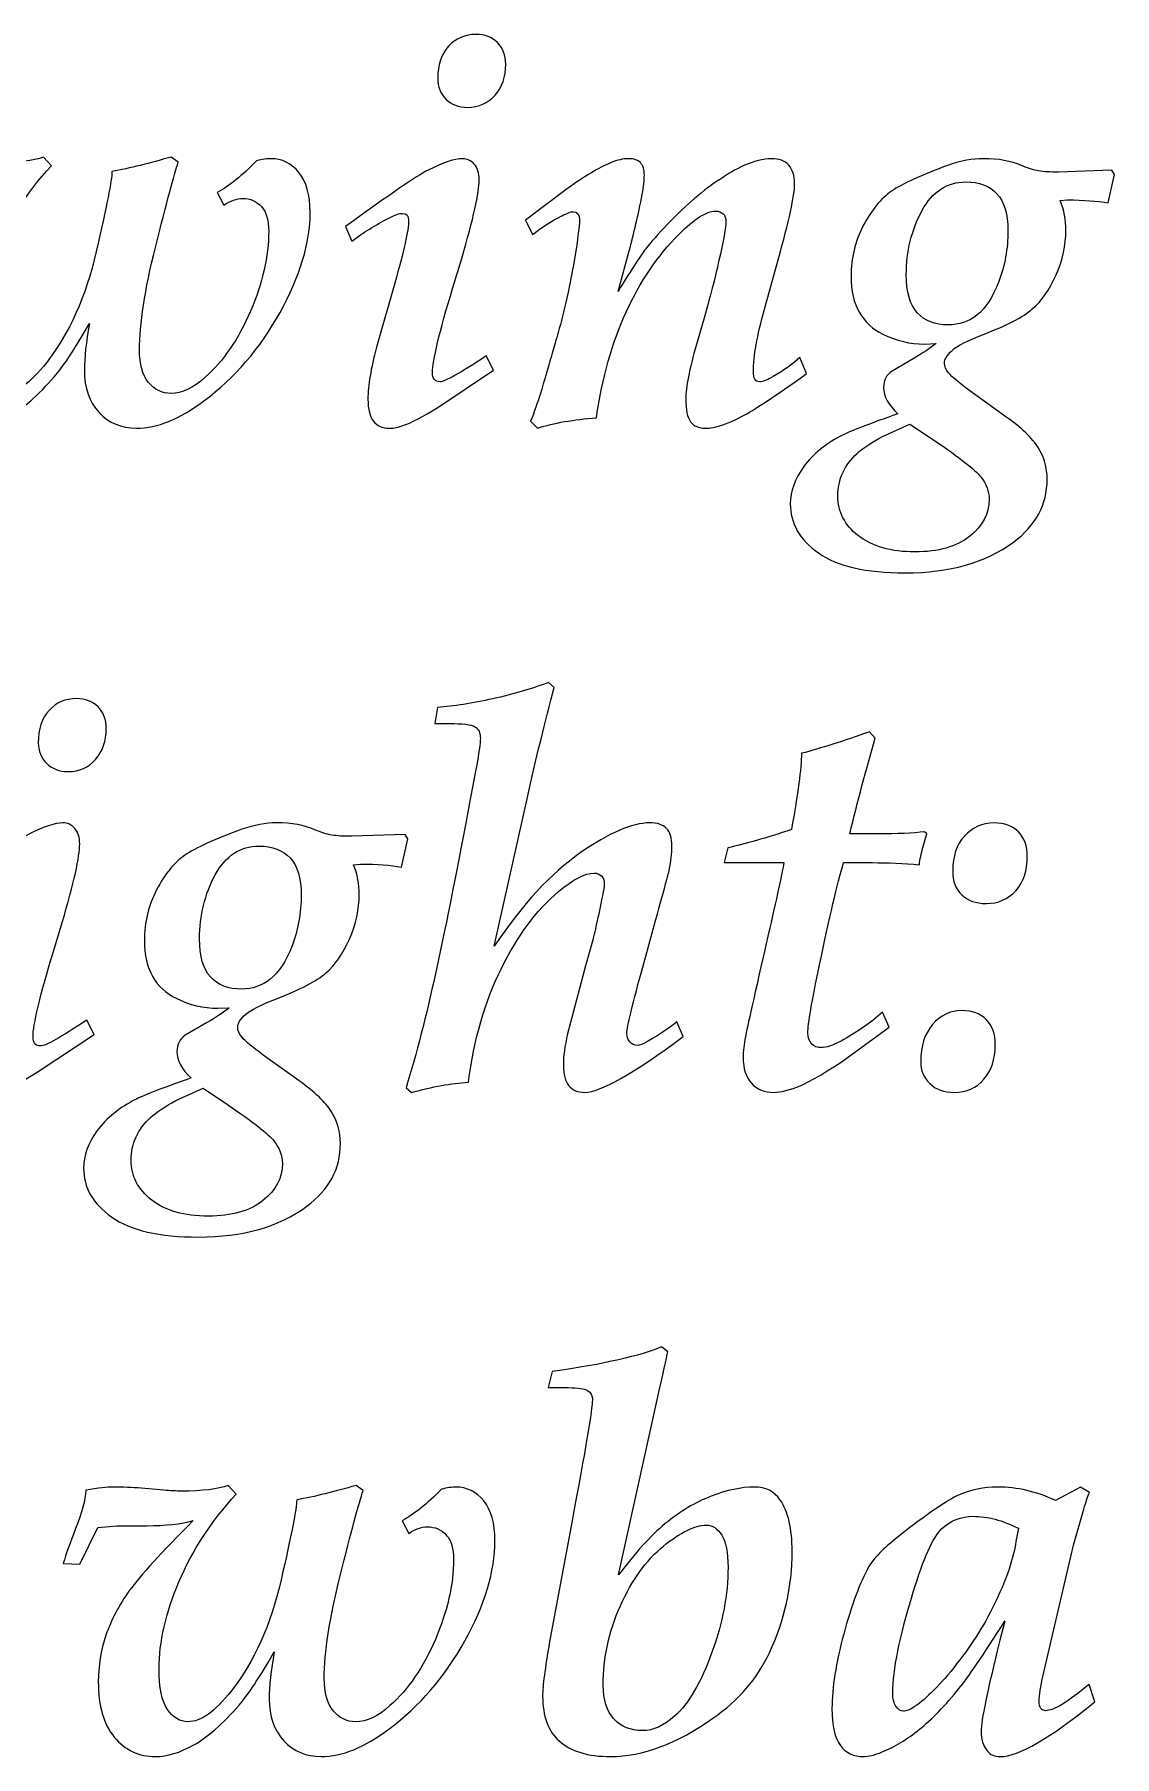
# Model space of a CAD drawing. Header units: millimetres. Extents: x 0 to 148, y -148 to 0.
# Drawn here: x 83.24 to 88.21, y -30.15 to -22.23 of the extents above; entities that cross this region are included whole.
import ezdxf

# ---------------------------------------------------------------- set-up
doc = ezdxf.new("R2010")
doc.units = ezdxf.units.MM
doc.linetypes.add('K5LT32768', pattern=[0])

msp = doc.modelspace()

# ---------------------------------------------------------------- linework, layer by layer
at = {"color": 250, "linetype": 'K5LT32768', "true_color": 0x333333}
for points, knots in [([(85.0944, -22.4314), (85.0944, -22.3687), (85.1109, -22.3192), (85.1439, -22.2832), (85.1769, -22.2468), (85.2193, -22.2286), (85.2705, -22.2286), (85.3111, -22.2286), (85.3437, -22.2413), (85.3691, -22.2663), (85.3941, -22.2917), (85.4068, -22.3247), (85.4068, -22.3658), (85.4068, -22.4237), (85.3903, -22.4712), (85.3577, -22.508), (85.3251, -22.5452), (85.2832, -22.5639), (85.232, -22.5639), (85.1905, -22.5639), (85.1575, -22.5512), (85.1321, -22.5262), (85.1071, -22.5008), (85.0944, -22.4695), (85.0944, -22.4314)], [0, 0, 0, 0, 0.111111, 0.111111, 0.111111, 0.222222, 0.222222, 0.222222, 0.333333, 0.333333, 0.333333, 0.444444, 0.444444, 0.444444, 0.555556, 0.555556, 0.555556, 0.666667, 0.666667, 0.666667, 0.777778, 0.777778, 0.777778, 1, 1, 1, 1]), ([(82.5227, -23.1515), (82.5358, -23.107), (82.5548, -23.0537), (82.5798, -22.9915), (82.609, -22.9178), (82.6243, -22.859), (82.6259, -22.8149), (82.6848, -22.8052), (82.7258, -22.8001), (82.75, -22.8001), (82.7974, -22.8001), (82.8406, -22.8018), (82.8804, -22.8052), (82.8804, -22.8052), (82.9849, -22.8149), (82.9849, -22.8149), (83.0154, -22.8175), (83.0429, -22.8187), (83.0666, -22.8187), (83.1628, -22.8187), (83.2347, -22.8098), (83.2817, -22.7925), (83.2817, -22.7925), (83.3177, -22.8323), (83.3177, -22.8323), (83.203, -22.9585), (83.1154, -23.093), (83.0544, -23.2366), (82.9939, -23.3797), (82.9634, -23.5126), (82.9634, -23.6357), (82.9634, -23.7226), (82.976, -23.7848), (83.0019, -23.8225), (83.0273, -23.8606), (83.059, -23.8796), (83.0963, -23.8796), (83.1551, -23.8796), (83.2211, -23.8326), (83.2948, -23.7386), (83.3998, -23.6057), (83.4764, -23.4351), (83.5243, -23.2273), (83.5721, -23.019), (83.5963, -22.8966), (83.5963, -22.8594), (83.6788, -22.8437), (83.7698, -22.8213), (83.8688, -22.7925), (83.8688, -22.7925), (83.9015, -22.8162), (83.9015, -22.8162), (83.8824, -22.8737), (83.8472, -23.0046), (83.7961, -23.2086), (83.7473, -23.4042), (83.7228, -23.5613), (83.7228, -23.6802), (83.7228, -23.7454), (83.7364, -23.7949), (83.7639, -23.8288), (83.7914, -23.8627), (83.8261, -23.8796), (83.8684, -23.8796), (83.9171, -23.8796), (83.9696, -23.855), (84.0251, -23.8055), (84.1089, -23.731), (84.1783, -23.6294), (84.2338, -23.5007), (84.2892, -23.3716), (84.3172, -23.2489), (84.3172, -23.1328), (84.3172, -23.0833), (84.3062, -23.0461), (84.2842, -23.0207), (84.2621, -22.9957), (84.2329, -22.983), (84.1973, -22.983), (84.1699, -22.983), (84.1411, -22.9931), (84.111, -23.0135), (84.111, -23.0135), (84.0809, -22.955), (84.0809, -22.955), (84.1351, -22.9262), (84.1952, -22.878), (84.2613, -22.8098), (84.2879, -22.8035), (84.31, -22.8001), (84.3273, -22.8001), (84.3785, -22.8001), (84.4217, -22.8213), (84.456, -22.8632), (84.4903, -22.9051), (84.5077, -22.9665), (84.5077, -23.0465), (84.5077, -23.1875), (84.4615, -23.3407), (84.3692, -23.5071), (84.277, -23.6734), (84.1606, -23.8089), (84.0196, -23.9135), (83.9078, -23.9977), (83.8045, -24.0396), (83.7092, -24.0396), (83.6394, -24.0396), (83.5823, -24.0155), (83.537, -23.9672), (83.4921, -23.9185), (83.4697, -23.8542), (83.4697, -23.7742), (83.4697, -23.7154), (83.4773, -23.6434), (83.4929, -23.5583), (83.4929, -23.5583), (83.4646, -23.6066), (83.4646, -23.6066), (83.4142, -23.6929), (83.3698, -23.7581), (83.3317, -23.8025), (83.2563, -23.8889), (83.1869, -23.9499), (83.1234, -23.9858), (83.0594, -24.0218), (83.0006, -24.0396), (82.9468, -24.0396), (82.8702, -24.0396), (82.8071, -24.01), (82.7576, -23.9503), (82.7085, -23.891), (82.684, -23.8064), (82.684, -23.6963), (82.684, -23.6231), (82.6958, -23.5511), (82.7191, -23.4812), (82.7428, -23.4118), (82.7792, -23.3428), (82.8279, -23.2751), (82.8766, -23.2073), (82.9744, -23.1007), (83.1204, -22.9542), (83.065, -22.9699), (82.9939, -22.9779), (82.907, -22.9779), (82.907, -22.9779), (82.8215, -22.9779), (82.8215, -22.9779), (82.7762, -22.9779), (82.7293, -22.9809), (82.6814, -22.9868), (82.6814, -22.9868), (82.5997, -23.1553), (82.5997, -23.1553), (82.5227, -23.1515), (82.5227, -23.1515)], [0, 0, 0, 0, 0.018868, 0.018868, 0.018868, 0.037736, 0.037736, 0.037736, 0.056604, 0.056604, 0.056604, 0.075472, 0.075472, 0.075472, 0.09434, 0.09434, 0.09434, 0.113208, 0.113208, 0.113208, 0.132075, 0.132075, 0.132075, 0.150943, 0.150943, 0.150943, 0.169811, 0.169811, 0.169811, 0.188679, 0.188679, 0.188679, 0.207547, 0.207547, 0.207547, 0.226415, 0.226415, 0.226415, 0.245283, 0.245283, 0.245283, 0.264151, 0.264151, 0.264151, 0.283019, 0.283019, 0.283019, 0.301887, 0.301887, 0.301887, 0.320755, 0.320755, 0.320755, 0.339623, 0.339623, 0.339623, 0.358491, 0.358491, 0.358491, 0.377358, 0.377358, 0.377358, 0.396226, 0.396226, 0.396226, 0.415094, 0.415094, 0.415094, 0.433962, 0.433962, 0.433962, 0.45283, 0.45283, 0.45283, 0.471698, 0.471698, 0.471698, 0.490566, 0.490566, 0.490566, 0.509434, 0.509434, 0.509434, 0.528302, 0.528302, 0.528302, 0.54717, 0.54717, 0.54717, 0.566038, 0.566038, 0.566038, 0.584906, 0.584906, 0.584906, 0.603774, 0.603774, 0.603774, 0.622642, 0.622642, 0.622642, 0.641509, 0.641509, 0.641509, 0.660377, 0.660377, 0.660377, 0.679245, 0.679245, 0.679245, 0.698113, 0.698113, 0.698113, 0.716981, 0.716981, 0.716981, 0.735849, 0.735849, 0.735849, 0.754717, 0.754717, 0.754717, 0.773585, 0.773585, 0.773585, 0.792453, 0.792453, 0.792453, 0.811321, 0.811321, 0.811321, 0.830189, 0.830189, 0.830189, 0.849057, 0.849057, 0.849057, 0.867925, 0.867925, 0.867925, 0.886792, 0.886792, 0.886792, 0.90566, 0.90566, 0.90566, 0.924528, 0.924528, 0.924528, 0.943396, 0.943396, 0.943396, 0.962264, 0.962264, 1, 1, 1, 1]), ([(84.6998, -23.1794), (84.6998, -23.1794), (84.6702, -23.1125), (84.6702, -23.1125), (84.87, -22.9665), (84.997, -22.8797), (85.0508, -22.8522), (85.1202, -22.8175), (85.1723, -22.8001), (85.207, -22.8001), (85.229, -22.8001), (85.2476, -22.8086), (85.2773, -22.8424), (85.2849, -22.8661), (85.2849, -22.8966), (85.2849, -22.9555), (85.2582, -23.0761), (85.2044, -23.2586), (85.2044, -23.2586), (85.1638, -23.3923), (85.1638, -23.3923), (85.1016, -23.599), (85.0702, -23.7298), (85.0702, -23.7839), (85.0702, -23.8123), (85.0821, -23.8262), (85.1054, -23.8262), (85.1266, -23.8262), (85.1977, -23.7865), (85.3175, -23.7073), (85.3175, -23.7073), (85.3509, -23.7729), (85.3509, -23.7729), (85.094, -23.944), (85.094, -23.944), (85.0254, -23.9871), (84.9733, -24.0142), (84.9386, -24.0261), (84.9145, -24.035), (84.8924, -24.0396), (84.8717, -24.0396), (84.8399, -24.0396), (84.8158, -24.029), (84.7989, -24.0079), (84.782, -23.9871), (84.7735, -23.9528), (84.7735, -23.9059), (84.7735, -23.8436), (84.7866, -23.7644), (84.8133, -23.6675), (84.8133, -23.6675), (84.8963, -23.3725), (84.8963, -23.3725), (84.939, -23.2247), (84.9602, -23.1286), (84.9602, -23.0837), (84.9602, -23.0621), (84.9509, -23.0516), (84.9318, -23.0516), (84.9183, -23.0516), (84.8988, -23.0584), (84.8721, -23.0714), (84.8078, -23.1049), (84.7502, -23.1409), (84.6998, -23.1794)], [0, 0, 0, 0, 0.043478, 0.043478, 0.043478, 0.086957, 0.086957, 0.086957, 0.130435, 0.130435, 0.130435, 0.173913, 0.173913, 0.217391, 0.217391, 0.217391, 0.26087, 0.26087, 0.26087, 0.304348, 0.304348, 0.304348, 0.347826, 0.347826, 0.347826, 0.391304, 0.391304, 0.391304, 0.434783, 0.434783, 0.434783, 0.478261, 0.478261, 0.521739, 0.521739, 0.521739, 0.565217, 0.565217, 0.565217, 0.608696, 0.608696, 0.608696, 0.652174, 0.652174, 0.652174, 0.695652, 0.695652, 0.695652, 0.73913, 0.73913, 0.73913, 0.782609, 0.782609, 0.782609, 0.826087, 0.826087, 0.826087, 0.869565, 0.869565, 0.869565, 0.913043, 0.913043, 0.913043, 1, 1, 1, 1]), ([(85.5524, -24.0396), (85.5524, -24.0396), (85.5215, -24.0074), (85.5215, -24.0074), (85.5389, -23.9626), (85.5533, -23.9219), (85.5651, -23.8847), (85.6045, -23.7496), (85.6324, -23.6548), (85.6481, -23.6002), (85.676, -23.5003), (85.6993, -23.3966), (85.7179, -23.2895), (85.7366, -23.1824), (85.7459, -23.113), (85.7459, -23.0804), (85.7459, -23.0562), (85.7362, -23.044), (85.7175, -23.044), (85.7065, -23.044), (85.6888, -23.0503), (85.6642, -23.0634), (85.6134, -23.0897), (85.5689, -23.1181), (85.53, -23.149), (85.53, -23.149), (85.4978, -23.0821), (85.4978, -23.0821), (85.6849, -22.9411), (85.6849, -22.9411), (85.7679, -22.8827), (85.8356, -22.8416), (85.889, -22.8187), (85.9186, -22.8065), (85.9469, -22.8001), (85.9736, -22.8001), (85.9965, -22.8001), (86.0143, -22.8061), (86.0261, -22.8183), (86.0384, -22.8302), (86.0443, -22.8492), (86.0443, -22.8759), (86.0443, -22.8988), (86.041, -22.9284), (86.0346, -22.9639), (86.016, -23.0584), (85.9961, -23.1451), (85.9745, -23.2243), (85.9745, -23.2243), (85.9232, -23.4106), (85.9232, -23.4106), (85.9889, -23.3039), (86.0325, -23.2366), (86.0549, -23.2094), (86.1231, -23.1261), (86.1963, -23.0503), (86.2755, -22.983), (86.3542, -22.9157), (86.4292, -22.8657), (86.4994, -22.8335), (86.5481, -22.8111), (86.5913, -22.8001), (86.6285, -22.8001), (86.6632, -22.8001), (86.6899, -22.8098), (86.7081, -22.8298), (86.7263, -22.8496), (86.7352, -22.8784), (86.7352, -22.9157), (86.7352, -22.9703), (86.7098, -23.0867), (86.6594, -23.2654), (86.6594, -23.2654), (86.5968, -23.4927), (86.5968, -23.4927), (86.5625, -23.615), (86.5456, -23.7103), (86.5456, -23.7793), (86.5456, -23.8106), (86.5553, -23.8262), (86.5744, -23.8262), (86.5883, -23.8262), (86.609, -23.8182), (86.6362, -23.8025), (86.6891, -23.7721), (86.7301, -23.7428), (86.7589, -23.7149), (86.7589, -23.7149), (86.7902, -23.7881), (86.7902, -23.7881), (86.6438, -23.8931), (86.5451, -23.9588), (86.4935, -23.985), (86.4249, -24.0214), (86.369, -24.0396), (86.325, -24.0396), (86.2945, -24.0396), (86.2717, -24.0299), (86.2568, -24.01), (86.242, -23.9901), (86.2344, -23.9554), (86.2344, -23.9059), (86.2344, -23.8521), (86.2509, -23.7683), (86.284, -23.654), (86.284, -23.654), (86.3237, -23.5164), (86.3237, -23.5164), (86.3576, -23.3941), (86.3783, -23.3132), (86.386, -23.2734), (86.4084, -23.1773), (86.4194, -23.1159), (86.4194, -23.0884), (86.4194, -23.0736), (86.4152, -23.0621), (86.4067, -23.0537), (86.3978, -23.0456), (86.386, -23.0414), (86.3711, -23.0414), (86.3301, -23.0414), (86.2742, -23.077), (86.2031, -23.1481), (86.1053, -23.2463), (86.0245, -23.3653), (85.9605, -23.5054), (85.8966, -23.6451), (85.8513, -23.8068), (85.8238, -23.9914), (85.7188, -23.9994), (85.6286, -24.0155), (85.5524, -24.0396)], [0, 0, 0, 0, 0.022222, 0.022222, 0.022222, 0.044444, 0.044444, 0.044444, 0.066667, 0.066667, 0.066667, 0.088889, 0.088889, 0.088889, 0.111111, 0.111111, 0.111111, 0.133333, 0.133333, 0.133333, 0.155556, 0.155556, 0.155556, 0.177778, 0.177778, 0.177778, 0.2, 0.2, 0.222222, 0.222222, 0.222222, 0.244444, 0.244444, 0.244444, 0.266667, 0.266667, 0.266667, 0.288889, 0.288889, 0.288889, 0.311111, 0.311111, 0.311111, 0.333333, 0.333333, 0.333333, 0.355556, 0.355556, 0.355556, 0.377778, 0.377778, 0.377778, 0.4, 0.4, 0.4, 0.422222, 0.422222, 0.422222, 0.444444, 0.444444, 0.444444, 0.466667, 0.466667, 0.466667, 0.488889, 0.488889, 0.488889, 0.511111, 0.511111, 0.511111, 0.533333, 0.533333, 0.533333, 0.555556, 0.555556, 0.555556, 0.577778, 0.577778, 0.577778, 0.6, 0.6, 0.6, 0.622222, 0.622222, 0.622222, 0.644444, 0.644444, 0.644444, 0.666667, 0.666667, 0.666667, 0.688889, 0.688889, 0.688889, 0.711111, 0.711111, 0.711111, 0.733333, 0.733333, 0.733333, 0.755556, 0.755556, 0.755556, 0.777778, 0.777778, 0.777778, 0.8, 0.8, 0.8, 0.822222, 0.822222, 0.822222, 0.844444, 0.844444, 0.844444, 0.866667, 0.866667, 0.866667, 0.888889, 0.888889, 0.888889, 0.911111, 0.911111, 0.911111, 0.933333, 0.933333, 0.933333, 0.955556, 0.955556, 0.955556, 1, 1, 1, 1]), ([(87.2102, -23.9732), (87.1666, -23.9333), (87.1445, -23.8931), (87.1445, -23.8517), (87.1445, -23.8186), (87.1573, -23.7937), (87.1831, -23.7772), (87.1831, -23.7772), (87.2809, -23.72), (87.2809, -23.72), (87.3249, -23.6942), (87.3596, -23.6709), (87.3854, -23.6501), (87.3854, -23.6501), (87.3321, -23.6527), (87.3321, -23.6527), (87.2665, -23.6527), (87.203, -23.6375), (87.1412, -23.607), (87.0946, -23.5846), (87.0586, -23.5515), (87.0332, -23.5075), (87.0074, -23.4635), (86.9947, -23.408), (86.9947, -23.3411), (86.9947, -23.2577), (87.0133, -23.1799), (87.051, -23.1079), (87.0887, -23.0359), (87.1319, -22.983), (87.181, -22.9491), (87.2305, -22.9153), (87.3177, -22.8755), (87.443, -22.8298), (87.5002, -22.8098), (87.5535, -22.8001), (87.603, -22.8001), (87.6725, -22.8001), (87.7309, -22.8107), (87.7787, -22.8319), (87.8079, -22.8446), (87.8338, -22.8526), (87.857, -22.8564), (87.8799, -22.8602), (87.9108, -22.8619), (87.9485, -22.8619), (87.9485, -22.8619), (88.194, -22.8535), (88.194, -22.8535), (88.2062, -22.8733), (88.2062, -22.8733), (88.1767, -23.0033), (88.1767, -23.0033), (88.1279, -22.9944), (88.0653, -22.9898), (87.9891, -22.9898), (87.9891, -22.9898), (87.9569, -22.9923), (87.9569, -22.9923), (87.9743, -23.0368), (87.9827, -23.0825), (87.9827, -23.1299), (87.9827, -23.1976), (87.9675, -23.2658), (87.9074, -23.4029), (87.871, -23.455), (87.8282, -23.4914), (87.7859, -23.5278), (87.7118, -23.5667), (87.606, -23.6078), (87.5315, -23.6362), (87.4828, -23.6608), (87.4591, -23.6819), (87.4358, -23.7031), (87.424, -23.7226), (87.424, -23.7399), (87.424, -23.7556), (87.4303, -23.7708), (87.4426, -23.7848), (87.46, -23.8055), (87.493, -23.833), (87.5416, -23.8678), (87.5416, -23.8678), (87.7067, -23.9867), (87.7067, -23.9867), (87.7787, -24.0383), (87.8282, -24.0853), (87.8553, -24.1289), (87.8828, -24.1721), (87.8964, -24.2208), (87.8964, -24.2746), (87.8964, -24.3905), (87.8447, -24.4867), (87.7415, -24.5637), (87.6132, -24.6581), (87.4472, -24.7051), (87.2436, -24.7051), (87.0641, -24.7051), (86.9312, -24.6746), (86.8448, -24.6133), (86.7585, -24.5523), (86.7153, -24.4769), (86.7153, -24.3876), (86.7153, -24.3304), (86.7361, -24.2733), (86.7779, -24.2157), (86.8199, -24.1582), (86.88, -24.1099), (86.9583, -24.0701), (86.9964, -24.0511), (87.0806, -24.0189), (87.2102, -23.9732)], [0, 0, 0, 0, 0.025641, 0.025641, 0.025641, 0.051282, 0.051282, 0.051282, 0.076923, 0.076923, 0.076923, 0.102564, 0.102564, 0.102564, 0.128205, 0.128205, 0.128205, 0.153846, 0.153846, 0.153846, 0.179487, 0.179487, 0.179487, 0.205128, 0.205128, 0.205128, 0.230769, 0.230769, 0.230769, 0.25641, 0.25641, 0.25641, 0.282051, 0.282051, 0.282051, 0.307692, 0.307692, 0.307692, 0.333333, 0.333333, 0.333333, 0.358974, 0.358974, 0.358974, 0.384615, 0.384615, 0.384615, 0.410256, 0.410256, 0.435897, 0.435897, 0.461538, 0.461538, 0.461538, 0.487179, 0.487179, 0.487179, 0.512821, 0.512821, 0.512821, 0.538462, 0.538462, 0.538462, 0.564103, 0.564103, 0.589744, 0.589744, 0.589744, 0.615385, 0.615385, 0.615385, 0.641026, 0.641026, 0.641026, 0.666667, 0.666667, 0.666667, 0.692308, 0.692308, 0.692308, 0.717949, 0.717949, 0.717949, 0.74359, 0.74359, 0.74359, 0.769231, 0.769231, 0.769231, 0.794872, 0.794872, 0.794872, 0.820513, 0.820513, 0.820513, 0.846154, 0.846154, 0.846154, 0.871795, 0.871795, 0.871795, 0.897436, 0.897436, 0.897436, 0.923077, 0.923077, 0.923077, 0.948718, 0.948718, 0.948718, 1, 1, 1, 1]), ([(87.2487, -23.3335), (87.2487, -23.4131), (87.2656, -23.4715), (87.2991, -23.5088), (87.3325, -23.546), (87.3799, -23.5646), (87.4421, -23.5646), (87.4909, -23.5646), (87.5348, -23.5494), (87.5734, -23.5193), (87.6124, -23.4889), (87.6458, -23.4376), (87.6737, -23.3653), (87.7021, -23.2924), (87.716, -23.2145), (87.716, -23.1307), (87.716, -23.0545), (87.6991, -22.9978), (87.6653, -22.9614), (87.6314, -22.925), (87.584, -22.9068), (87.5226, -22.9068), (87.4358, -22.9068), (87.3685, -22.9513), (87.3206, -23.0397), (87.2728, -23.1286), (87.2487, -23.2264), (87.2487, -23.3335)], [0, 0, 0, 0, 0.1, 0.1, 0.1, 0.2, 0.2, 0.2, 0.3, 0.3, 0.3, 0.4, 0.4, 0.4, 0.5, 0.5, 0.5, 0.6, 0.6, 0.6, 0.7, 0.7, 0.7, 0.8, 0.8, 0.8, 1, 1, 1, 1]), ([(87.2648, -24.0206), (87.2648, -24.0206), (87.1395, -24.0773), (87.1395, -24.0773), (87.0908, -24.104), (87.0518, -24.1302), (87.023, -24.1556), (86.9943, -24.1814), (86.9719, -24.2111), (86.9566, -24.2445), (86.9414, -24.278), (86.9338, -24.3135), (86.9338, -24.3516), (86.9338, -24.4244), (86.9655, -24.4854), (87.0286, -24.5349), (87.092, -24.584), (87.1784, -24.6086), (87.2885, -24.6086), (87.396, -24.6086), (87.4798, -24.5849), (87.5399, -24.5371), (87.5996, -24.4896), (87.6297, -24.4329), (87.6297, -24.3664), (87.6297, -24.33), (87.6166, -24.2957), (87.5908, -24.2632), (87.5645, -24.2301), (87.4938, -24.1747), (87.3778, -24.0959), (87.3778, -24.0959), (87.2648, -24.0206), (87.2648, -24.0206)], [0, 0, 0, 0, 0.083333, 0.083333, 0.083333, 0.166667, 0.166667, 0.166667, 0.25, 0.25, 0.25, 0.333333, 0.333333, 0.333333, 0.416667, 0.416667, 0.416667, 0.5, 0.5, 0.5, 0.583333, 0.583333, 0.583333, 0.666667, 0.666667, 0.666667, 0.75, 0.75, 0.75, 0.833333, 0.833333, 0.833333, 1, 1, 1, 1]), ([(84.973, -27.0944), (84.973, -27.0944), (84.9484, -27.0733), (84.9484, -27.0733), (84.9971, -26.9162), (85.042, -26.7413), (85.0835, -26.5487), (85.0835, -26.5487), (85.1212, -26.3726), (85.1212, -26.3726), (85.1533, -26.2228), (85.2024, -25.9713), (85.268, -25.6174), (85.2833, -25.5361), (85.2905, -25.4861), (85.2905, -25.4671), (85.2905, -25.4409), (85.282, -25.4227), (85.2646, -25.4125), (85.2473, -25.4028), (85.2079, -25.3977), (85.1465, -25.3977), (85.1465, -25.3977), (85.0809, -25.3977), (85.0809, -25.3977), (85.0932, -25.324), (85.0932, -25.324), (85.1677, -25.319), (85.2524, -25.3058), (85.3476, -25.2842), (85.4425, -25.2626), (85.5275, -25.2377), (85.6029, -25.2097), (85.6029, -25.2097), (85.6291, -25.2322), (85.6291, -25.2322), (85.5885, -25.3858), (85.547, -25.5565), (85.5051, -25.744), (85.5051, -25.744), (85.3535, -26.4226), (85.3535, -26.4226), (85.4843, -26.2287), (85.616, -26.0856), (85.7494, -25.9933), (85.8823, -25.901), (85.9885, -25.8549), (86.0681, -25.8549), (86.1037, -25.8549), (86.1295, -25.8634), (86.1625, -25.8972), (86.171, -25.9247), (86.171, -25.9628), (86.171, -25.9946), (86.1668, -26.031), (86.1587, -26.072), (86.1545, -26.0911), (86.1312, -26.1762), (86.0893, -26.3269), (86.0893, -26.3269), (86.0414, -26.5009), (86.0414, -26.5009), (85.9898, -26.6888), (85.964, -26.7959), (85.964, -26.8226), (85.964, -26.8383), (85.9687, -26.8514), (85.978, -26.8624), (85.9877, -26.873), (85.9987, -26.8785), (86.011, -26.8785), (86.0224, -26.8785), (86.0385, -26.8721), (86.0588, -26.8599), (86.1219, -26.8239), (86.1668, -26.7938), (86.1943, -26.7697), (86.1943, -26.7697), (86.2226, -26.8379), (86.2226, -26.8379), (85.9919, -27.0089), (85.8412, -27.0944), (85.7705, -27.0944), (85.7375, -27.0944), (85.7129, -27.0842), (85.6964, -27.0639), (85.6799, -27.0436), (85.6719, -27.0123), (85.6719, -26.9691), (85.6719, -26.9293), (85.6783, -26.8814), (85.6913, -26.8252), (85.6913, -26.8252), (85.7743, -26.5127), (85.7743, -26.5127), (85.8061, -26.3984), (85.8061, -26.3984), (85.8188, -26.348), (85.8353, -26.2723), (85.8552, -26.1715), (85.8586, -26.1525), (85.8602, -26.1398), (85.8602, -26.133), (85.8602, -26.119), (85.856, -26.1076), (85.8472, -26.0992), (85.8387, -26.0903), (85.8272, -26.086), (85.8128, -26.086), (85.771, -26.086), (85.7168, -26.114), (85.6503, -26.1703), (85.5478, -26.2571), (85.4594, -26.376), (85.3853, -26.5271), (85.3112, -26.6779), (85.2613, -26.8514), (85.2355, -27.0474), (85.1571, -27.0529), (85.0695, -27.0686), (84.973, -27.0944)], [0, 0, 0, 0, 0.02381, 0.02381, 0.02381, 0.047619, 0.047619, 0.047619, 0.071429, 0.071429, 0.071429, 0.095238, 0.095238, 0.095238, 0.119048, 0.119048, 0.119048, 0.142857, 0.142857, 0.142857, 0.166667, 0.166667, 0.166667, 0.190476, 0.190476, 0.214286, 0.214286, 0.214286, 0.238095, 0.238095, 0.238095, 0.261905, 0.261905, 0.261905, 0.285714, 0.285714, 0.285714, 0.309524, 0.309524, 0.309524, 0.333333, 0.333333, 0.333333, 0.357143, 0.357143, 0.357143, 0.380952, 0.380952, 0.380952, 0.404762, 0.404762, 0.428571, 0.428571, 0.428571, 0.452381, 0.452381, 0.452381, 0.47619, 0.47619, 0.47619, 0.5, 0.5, 0.5, 0.52381, 0.52381, 0.52381, 0.547619, 0.547619, 0.547619, 0.571429, 0.571429, 0.571429, 0.595238, 0.595238, 0.595238, 0.619048, 0.619048, 0.619048, 0.642857, 0.642857, 0.642857, 0.666667, 0.666667, 0.666667, 0.690476, 0.690476, 0.690476, 0.714286, 0.714286, 0.714286, 0.738095, 0.738095, 0.738095, 0.761905, 0.761905, 0.785714, 0.785714, 0.785714, 0.809524, 0.809524, 0.809524, 0.833333, 0.833333, 0.833333, 0.857143, 0.857143, 0.857143, 0.880952, 0.880952, 0.880952, 0.904762, 0.904762, 0.904762, 0.928571, 0.928571, 0.928571, 0.952381, 0.952381, 0.952381, 1, 1, 1, 1]), ([(83.2576, -25.4861), (83.2576, -25.4235), (83.2741, -25.374), (83.3071, -25.338), (83.3401, -25.3016), (83.3825, -25.2834), (83.4337, -25.2834), (83.4743, -25.2834), (83.5069, -25.2961), (83.5324, -25.3211), (83.5573, -25.3465), (83.57, -25.3795), (83.57, -25.4206), (83.57, -25.4785), (83.5535, -25.526), (83.5209, -25.5628), (83.4883, -25.6), (83.4464, -25.6187), (83.3952, -25.6187), (83.3537, -25.6187), (83.3207, -25.606), (83.2953, -25.581), (83.2703, -25.5556), (83.2576, -25.5242), (83.2576, -25.4861)], [0, 0, 0, 0, 0.111111, 0.111111, 0.111111, 0.222222, 0.222222, 0.222222, 0.333333, 0.333333, 0.333333, 0.444444, 0.444444, 0.444444, 0.555556, 0.555556, 0.555556, 0.666667, 0.666667, 0.666667, 0.777778, 0.777778, 0.777778, 1, 1, 1, 1]), ([(87.14, -26.7253), (87.14, -26.7253), (87.1696, -26.7947), (87.1696, -26.7947), (86.9833, -26.9314), (86.9833, -26.9314), (86.8877, -26.9971), (86.8144, -27.0406), (86.7641, -27.0622), (86.7137, -27.0838), (86.6718, -27.0944), (86.6387, -27.0944), (86.5964, -27.0944), (86.5625, -27.0804), (86.5367, -27.0521), (86.5114, -27.0241), (86.4986, -26.9843), (86.4986, -26.9331), (86.4986, -26.906), (86.502, -26.8738), (86.5092, -26.8375), (86.516, -26.801), (86.5507, -26.6474), (86.6125, -26.376), (86.6531, -26.1986), (86.6773, -26.0856), (86.6857, -26.0378), (86.6857, -26.0378), (86.4106, -26.0378), (86.4106, -26.0378), (86.428, -25.9696), (86.428, -25.9696), (86.5071, -25.9523), (86.6049, -25.9243), (86.7205, -25.8854), (86.7505, -25.7207), (86.7662, -25.6039), (86.767, -25.5349), (86.8555, -25.512), (86.9596, -25.479), (87.0794, -25.4358), (87.0794, -25.4358), (87.1057, -25.4654), (87.1057, -25.4654), (87.0634, -25.6115), (87.0244, -25.7579), (86.9888, -25.9057), (86.9888, -25.9057), (87.1163, -25.9057), (87.1163, -25.9057), (87.2086, -25.9057), (87.2805, -25.9023), (87.3326, -25.8955), (87.3326, -25.8955), (87.3424, -25.9052), (87.3424, -25.9052), (87.325, -25.9684), (87.325, -25.9684), (87.3169, -25.9967), (87.3114, -26.023), (87.3089, -26.0475), (87.2365, -26.0411), (87.1641, -26.0378), (87.0926, -26.0378), (87.0926, -26.0378), (86.96, -26.0378), (86.96, -26.0378), (86.9321, -26.1334), (86.8953, -26.2905), (86.8496, -26.5076), (86.814, -26.6766), (86.7962, -26.7807), (86.7962, -26.8205), (86.7962, -26.8421), (86.8022, -26.8586), (86.8136, -26.8705), (86.825, -26.8828), (86.8399, -26.8886), (86.8572, -26.8886), (86.8817, -26.8886), (86.9122, -26.8785), (86.9486, -26.8586), (87.0189, -26.8205), (87.0829, -26.7761), (87.14, -26.7253)], [0, 0, 0, 0, 0.033333, 0.033333, 0.066667, 0.066667, 0.066667, 0.1, 0.1, 0.1, 0.133333, 0.133333, 0.133333, 0.166667, 0.166667, 0.166667, 0.2, 0.2, 0.2, 0.233333, 0.233333, 0.233333, 0.266667, 0.266667, 0.266667, 0.3, 0.3, 0.3, 0.333333, 0.333333, 0.366667, 0.366667, 0.366667, 0.4, 0.4, 0.4, 0.433333, 0.433333, 0.433333, 0.466667, 0.466667, 0.466667, 0.5, 0.5, 0.5, 0.533333, 0.533333, 0.533333, 0.566667, 0.566667, 0.566667, 0.6, 0.6, 0.6, 0.633333, 0.633333, 0.666667, 0.666667, 0.666667, 0.7, 0.7, 0.7, 0.733333, 0.733333, 0.733333, 0.766667, 0.766667, 0.766667, 0.8, 0.8, 0.8, 0.833333, 0.833333, 0.833333, 0.866667, 0.866667, 0.866667, 0.9, 0.9, 0.9, 0.933333, 0.933333, 0.933333, 1, 1, 1, 1]), ([(82.8631, -26.2342), (82.8631, -26.2342), (82.8334, -26.1673), (82.8334, -26.1673), (83.0332, -26.0213), (83.1602, -25.9345), (83.214, -25.907), (83.2834, -25.8722), (83.3355, -25.8549), (83.3702, -25.8549), (83.3922, -25.8549), (83.4109, -25.8634), (83.4405, -25.8972), (83.4481, -25.9209), (83.4481, -25.9514), (83.4481, -26.0102), (83.4214, -26.1309), (83.3677, -26.3134), (83.3677, -26.3134), (83.327, -26.4471), (83.327, -26.4471), (83.2648, -26.6537), (83.2334, -26.7845), (83.2334, -26.8387), (83.2334, -26.8671), (83.2453, -26.881), (83.2686, -26.881), (83.2898, -26.881), (83.3609, -26.8412), (83.4807, -26.7621), (83.4807, -26.7621), (83.5141, -26.8277), (83.5141, -26.8277), (83.2572, -26.9987), (83.2572, -26.9987), (83.1886, -27.0419), (83.1365, -27.069), (83.1018, -27.0809), (83.0777, -27.0898), (83.0557, -27.0944), (83.0349, -27.0944), (83.0032, -27.0944), (82.979, -27.0838), (82.9621, -27.0626), (82.9452, -27.0419), (82.9367, -27.0076), (82.9367, -26.9606), (82.9367, -26.8984), (82.9498, -26.8192), (82.9765, -26.7223), (82.9765, -26.7223), (83.0595, -26.4272), (83.0595, -26.4272), (83.1022, -26.2795), (83.1234, -26.1834), (83.1234, -26.1385), (83.1234, -26.1169), (83.1141, -26.1064), (83.095, -26.1064), (83.0815, -26.1064), (83.062, -26.1131), (83.0353, -26.1262), (82.971, -26.1597), (82.9134, -26.1957), (82.8631, -26.2342)], [0, 0, 0, 0, 0.043478, 0.043478, 0.043478, 0.086957, 0.086957, 0.086957, 0.130435, 0.130435, 0.130435, 0.173913, 0.173913, 0.217391, 0.217391, 0.217391, 0.26087, 0.26087, 0.26087, 0.304348, 0.304348, 0.304348, 0.347826, 0.347826, 0.347826, 0.391304, 0.391304, 0.391304, 0.434783, 0.434783, 0.434783, 0.478261, 0.478261, 0.521739, 0.521739, 0.521739, 0.565217, 0.565217, 0.565217, 0.608696, 0.608696, 0.608696, 0.652174, 0.652174, 0.652174, 0.695652, 0.695652, 0.695652, 0.73913, 0.73913, 0.73913, 0.782609, 0.782609, 0.782609, 0.826087, 0.826087, 0.826087, 0.869565, 0.869565, 0.869565, 0.913043, 0.913043, 0.913043, 1, 1, 1, 1]), ([(83.9608, -27.028), (83.9171, -26.9881), (83.8951, -26.9479), (83.8951, -26.9065), (83.8951, -26.8734), (83.9078, -26.8484), (83.9336, -26.8319), (83.9336, -26.8319), (84.0314, -26.7748), (84.0314, -26.7748), (84.0755, -26.749), (84.1102, -26.7257), (84.136, -26.7049), (84.136, -26.7049), (84.0827, -26.7075), (84.0827, -26.7075), (84.017, -26.7075), (83.9536, -26.6923), (83.8918, -26.6618), (83.8452, -26.6393), (83.8092, -26.6063), (83.7838, -26.5623), (83.758, -26.5183), (83.7453, -26.4628), (83.7453, -26.3959), (83.7453, -26.3125), (83.7639, -26.2346), (83.8016, -26.1626), (83.8393, -26.0907), (83.8825, -26.0378), (83.9315, -26.0039), (83.9811, -25.97), (84.0683, -25.9303), (84.1936, -25.8845), (84.2507, -25.8646), (84.3041, -25.8549), (84.3536, -25.8549), (84.4231, -25.8549), (84.4814, -25.8655), (84.5293, -25.8866), (84.5585, -25.8994), (84.5843, -25.9074), (84.6076, -25.9112), (84.6305, -25.915), (84.6614, -25.9167), (84.6991, -25.9167), (84.6991, -25.9167), (84.9446, -25.9082), (84.9446, -25.9082), (84.9568, -25.9281), (84.9568, -25.9281), (84.9272, -26.0581), (84.9272, -26.0581), (84.8785, -26.0492), (84.8159, -26.0446), (84.7397, -26.0446), (84.7397, -26.0446), (84.7075, -26.0471), (84.7075, -26.0471), (84.7249, -26.0915), (84.7333, -26.1373), (84.7333, -26.1847), (84.7333, -26.2524), (84.7181, -26.3206), (84.658, -26.4577), (84.6216, -26.5098), (84.5788, -26.5462), (84.5365, -26.5826), (84.4624, -26.6215), (84.3566, -26.6626), (84.2821, -26.6909), (84.2334, -26.7155), (84.2097, -26.7367), (84.1864, -26.7578), (84.1745, -26.7773), (84.1745, -26.7947), (84.1745, -26.8103), (84.1809, -26.8256), (84.1931, -26.8396), (84.2105, -26.8603), (84.2435, -26.8878), (84.2922, -26.9225), (84.2922, -26.9225), (84.4573, -27.0415), (84.4573, -27.0415), (84.5293, -27.0931), (84.5788, -27.1401), (84.6059, -27.1837), (84.6334, -27.2269), (84.647, -27.2756), (84.647, -27.3293), (84.647, -27.4453), (84.5953, -27.5414), (84.4921, -27.6185), (84.3638, -27.7129), (84.1978, -27.7599), (83.9942, -27.7599), (83.8147, -27.7599), (83.6818, -27.7294), (83.5954, -27.668), (83.5091, -27.6071), (83.4659, -27.5317), (83.4659, -27.4424), (83.4659, -27.3852), (83.4866, -27.3281), (83.5285, -27.2705), (83.5705, -27.2129), (83.6306, -27.1647), (83.7089, -27.1249), (83.747, -27.1058), (83.8312, -27.0737), (83.9608, -27.028)], [0, 0, 0, 0, 0.025641, 0.025641, 0.025641, 0.051282, 0.051282, 0.051282, 0.076923, 0.076923, 0.076923, 0.102564, 0.102564, 0.102564, 0.128205, 0.128205, 0.128205, 0.153846, 0.153846, 0.153846, 0.179487, 0.179487, 0.179487, 0.205128, 0.205128, 0.205128, 0.230769, 0.230769, 0.230769, 0.25641, 0.25641, 0.25641, 0.282051, 0.282051, 0.282051, 0.307692, 0.307692, 0.307692, 0.333333, 0.333333, 0.333333, 0.358974, 0.358974, 0.358974, 0.384615, 0.384615, 0.384615, 0.410256, 0.410256, 0.435897, 0.435897, 0.461538, 0.461538, 0.461538, 0.487179, 0.487179, 0.487179, 0.512821, 0.512821, 0.512821, 0.538462, 0.538462, 0.538462, 0.564103, 0.564103, 0.589744, 0.589744, 0.589744, 0.615385, 0.615385, 0.615385, 0.641026, 0.641026, 0.641026, 0.666667, 0.666667, 0.666667, 0.692308, 0.692308, 0.692308, 0.717949, 0.717949, 0.717949, 0.74359, 0.74359, 0.74359, 0.769231, 0.769231, 0.769231, 0.794872, 0.794872, 0.794872, 0.820513, 0.820513, 0.820513, 0.846154, 0.846154, 0.846154, 0.871795, 0.871795, 0.871795, 0.897436, 0.897436, 0.897436, 0.923077, 0.923077, 0.923077, 0.948718, 0.948718, 0.948718, 1, 1, 1, 1]), ([(87.4622, -26.0746), (87.4622, -26.009), (87.4799, -25.9561), (87.5159, -25.9159), (87.5519, -25.8752), (87.5976, -25.8549), (87.6527, -25.8549), (87.6997, -25.8549), (87.7369, -25.8689), (87.764, -25.8964), (87.7915, -25.9243), (87.8051, -25.9616), (87.8051, -26.0086), (87.8051, -26.075), (87.7873, -26.1275), (87.7517, -26.1669), (87.7162, -26.2063), (87.6713, -26.2257), (87.6171, -26.2257), (87.5689, -26.2257), (87.5312, -26.2126), (87.5036, -26.1859), (87.4761, -26.1597), (87.4622, -26.1224), (87.4622, -26.0746)], [0, 0, 0, 0, 0.111111, 0.111111, 0.111111, 0.222222, 0.222222, 0.222222, 0.333333, 0.333333, 0.333333, 0.444444, 0.444444, 0.444444, 0.555556, 0.555556, 0.555556, 0.666667, 0.666667, 0.666667, 0.777778, 0.777778, 0.777778, 1, 1, 1, 1]), ([(83.9993, -26.3883), (83.9993, -26.4679), (84.0162, -26.5263), (84.0497, -26.5636), (84.0831, -26.6008), (84.1305, -26.6194), (84.1927, -26.6194), (84.2414, -26.6194), (84.2854, -26.6042), (84.324, -26.5741), (84.3629, -26.5436), (84.3964, -26.4924), (84.4243, -26.42), (84.4526, -26.3472), (84.4666, -26.2693), (84.4666, -26.1855), (84.4666, -26.1093), (84.4497, -26.0526), (84.4159, -26.0162), (84.382, -25.9798), (84.3346, -25.9616), (84.2732, -25.9616), (84.1864, -25.9616), (84.1191, -26.006), (84.0712, -26.0945), (84.0234, -26.1834), (83.9993, -26.2812), (83.9993, -26.3883)], [0, 0, 0, 0, 0.1, 0.1, 0.1, 0.2, 0.2, 0.2, 0.3, 0.3, 0.3, 0.4, 0.4, 0.4, 0.5, 0.5, 0.5, 0.6, 0.6, 0.6, 0.7, 0.7, 0.7, 0.8, 0.8, 0.8, 1, 1, 1, 1]), ([(87.3148, -26.9534), (87.3148, -26.8819), (87.3331, -26.8247), (87.3694, -26.782), (87.4054, -26.7397), (87.4507, -26.7185), (87.5041, -26.7185), (87.5519, -26.7185), (87.5896, -26.7325), (87.6167, -26.7599), (87.6442, -26.7875), (87.6577, -26.826), (87.6577, -26.8756), (87.6577, -26.9416), (87.6404, -26.9945), (87.6056, -27.0343), (87.571, -27.0745), (87.5261, -27.0944), (87.4706, -27.0944), (87.4219, -27.0944), (87.3838, -27.0809), (87.3563, -27.0538), (87.3288, -27.0262), (87.3148, -26.9928), (87.3148, -26.9534)], [0, 0, 0, 0, 0.111111, 0.111111, 0.111111, 0.222222, 0.222222, 0.222222, 0.333333, 0.333333, 0.333333, 0.444444, 0.444444, 0.444444, 0.555556, 0.555556, 0.555556, 0.666667, 0.666667, 0.666667, 0.777778, 0.777778, 0.777778, 1, 1, 1, 1]), ([(84.0154, -27.0754), (84.0154, -27.0754), (83.8901, -27.1321), (83.8901, -27.1321), (83.8414, -27.1588), (83.8024, -27.185), (83.7736, -27.2104), (83.7449, -27.2362), (83.7224, -27.2659), (83.7072, -27.2993), (83.692, -27.3328), (83.6843, -27.3683), (83.6843, -27.4064), (83.6843, -27.4792), (83.7161, -27.5402), (83.7791, -27.5897), (83.8426, -27.6388), (83.929, -27.6634), (84.0391, -27.6634), (84.1466, -27.6634), (84.2304, -27.6397), (84.2905, -27.5918), (84.3502, -27.5444), (84.3803, -27.4877), (84.3803, -27.4212), (84.3803, -27.3848), (84.3671, -27.3505), (84.3413, -27.3179), (84.3151, -27.2849), (84.2444, -27.2294), (84.1284, -27.1507), (84.1284, -27.1507), (84.0154, -27.0754), (84.0154, -27.0754)], [0, 0, 0, 0, 0.083333, 0.083333, 0.083333, 0.166667, 0.166667, 0.166667, 0.25, 0.25, 0.25, 0.333333, 0.333333, 0.333333, 0.416667, 0.416667, 0.416667, 0.5, 0.5, 0.5, 0.583333, 0.583333, 0.583333, 0.666667, 0.666667, 0.666667, 0.75, 0.75, 0.75, 0.833333, 0.833333, 0.833333, 1, 1, 1, 1]), ([(85.6028, -28.4525), (85.6028, -28.4525), (85.6202, -28.3788), (85.6202, -28.3788), (85.8594, -28.3441), (86.0275, -28.306), (86.1239, -28.2645), (86.1239, -28.2645), (86.1527, -28.2882), (86.1527, -28.2882), (86.146, -28.3145), (86.1295, -28.3881), (86.1028, -28.5088), (86.1028, -28.5088), (85.9262, -29.314), (85.9262, -29.314), (86.0012, -29.2124), (86.0727, -29.1336), (86.2082, -29.0219), (86.2784, -28.9799), (86.3509, -28.952), (86.4236, -28.9237), (86.4901, -28.9097), (86.5502, -28.9097), (86.6023, -28.9097), (86.6421, -28.9295), (86.6692, -28.9694), (86.7056, -29.0231), (86.7238, -29.1014), (86.7238, -29.2052), (86.7238, -29.3673), (86.6891, -29.5226), (86.6197, -29.6717), (86.5642, -29.7898), (86.4779, -29.8901), (86.3597, -29.9731), (86.1929, -30.0904), (86.0363, -30.1492), (85.8898, -30.1492), (85.7845, -30.1492), (85.7053, -30.125), (85.6532, -30.0772), (85.602, -30.0328), (85.5766, -29.9638), (85.5766, -29.8715), (85.5766, -29.8258), (85.5872, -29.7428), (85.6088, -29.6221), (85.6088, -29.6221), (85.7108, -29.0726), (85.7108, -29.0726), (85.7738, -28.7361), (85.8052, -28.5481), (85.8052, -28.5083), (85.8052, -28.4885), (85.798, -28.4741), (85.7836, -28.4656), (85.7688, -28.4567), (85.7392, -28.4525), (85.6947, -28.4525), (85.6947, -28.4525), (85.6028, -28.4525), (85.6028, -28.4525)], [0, 0, 0, 0, 0.045455, 0.045455, 0.045455, 0.090909, 0.090909, 0.090909, 0.136364, 0.136364, 0.136364, 0.181818, 0.181818, 0.181818, 0.227273, 0.227273, 0.227273, 0.272727, 0.272727, 0.318182, 0.318182, 0.318182, 0.363636, 0.363636, 0.363636, 0.409091, 0.409091, 0.409091, 0.454545, 0.454545, 0.454545, 0.5, 0.5, 0.5, 0.545455, 0.545455, 0.545455, 0.590909, 0.590909, 0.590909, 0.636364, 0.636364, 0.636364, 0.681818, 0.681818, 0.681818, 0.727273, 0.727273, 0.727273, 0.772727, 0.772727, 0.772727, 0.818182, 0.818182, 0.818182, 0.863636, 0.863636, 0.863636, 0.909091, 0.909091, 0.909091, 1, 1, 1, 1]), ([(83.3723, -29.261), (83.3855, -29.2166), (83.4045, -29.1632), (83.4295, -29.101), (83.4587, -29.0273), (83.4739, -28.9685), (83.4756, -28.9245), (83.5345, -28.9147), (83.5755, -28.9097), (83.5997, -28.9097), (83.6471, -28.9097), (83.6903, -28.9114), (83.7301, -28.9147), (83.7301, -28.9147), (83.8346, -28.9245), (83.8346, -28.9245), (83.8651, -28.927), (83.8926, -28.9283), (83.9163, -28.9283), (84.0124, -28.9283), (84.0844, -28.9194), (84.1313, -28.9021), (84.1313, -28.9021), (84.1673, -28.9418), (84.1673, -28.9418), (84.0526, -29.068), (83.965, -29.2026), (83.9041, -29.3461), (83.8435, -29.4892), (83.813, -29.6221), (83.813, -29.7453), (83.813, -29.8321), (83.8257, -29.8943), (83.8516, -29.932), (83.8769, -29.9701), (83.9087, -29.9891), (83.9459, -29.9891), (84.0048, -29.9891), (84.0708, -29.9422), (84.1445, -29.8482), (84.2495, -29.7152), (84.3261, -29.5447), (84.3739, -29.3368), (84.4217, -29.1286), (84.4459, -29.0062), (84.4459, -28.969), (84.5284, -28.9533), (84.6194, -28.9309), (84.7185, -28.9021), (84.7185, -28.9021), (84.7511, -28.9258), (84.7511, -28.9258), (84.7321, -28.9833), (84.6969, -29.1142), (84.6457, -29.3182), (84.597, -29.5138), (84.5725, -29.6708), (84.5725, -29.7898), (84.5725, -29.855), (84.586, -29.9045), (84.6136, -29.9384), (84.641, -29.9722), (84.6758, -29.9891), (84.7181, -29.9891), (84.7668, -29.9891), (84.8193, -29.9646), (84.8747, -29.9151), (84.9586, -29.8406), (85.028, -29.739), (85.0834, -29.6103), (85.1389, -29.4812), (85.1668, -29.3584), (85.1668, -29.2424), (85.1668, -29.1929), (85.1558, -29.1556), (85.1338, -29.1302), (85.1118, -29.1052), (85.0826, -29.0926), (85.047, -29.0926), (85.0195, -29.0926), (84.9907, -29.1027), (84.9607, -29.123), (84.9607, -29.123), (84.9306, -29.0646), (84.9306, -29.0646), (84.9848, -29.0358), (85.0449, -28.9876), (85.111, -28.9194), (85.1376, -28.913), (85.1596, -28.9097), (85.177, -28.9097), (85.2282, -28.9097), (85.2714, -28.9309), (85.3057, -28.9727), (85.34, -29.0147), (85.3573, -29.0761), (85.3573, -29.156), (85.3573, -29.297), (85.3112, -29.4503), (85.2189, -29.6167), (85.1266, -29.783), (85.0102, -29.9185), (84.8692, -30.023), (84.7574, -30.1073), (84.6542, -30.1492), (84.5589, -30.1492), (84.4891, -30.1492), (84.4319, -30.125), (84.3866, -30.0768), (84.3418, -30.0281), (84.3193, -29.9638), (84.3193, -29.8838), (84.3193, -29.8249), (84.3269, -29.7529), (84.3426, -29.6678), (84.3426, -29.6678), (84.3142, -29.7161), (84.3142, -29.7161), (84.2639, -29.8025), (84.2194, -29.8676), (84.1813, -29.9121), (84.106, -29.9985), (84.0365, -30.0595), (83.9731, -30.0954), (83.9091, -30.1314), (83.8502, -30.1492), (83.7965, -30.1492), (83.7199, -30.1492), (83.6568, -30.1195), (83.6073, -30.0599), (83.5582, -30.0006), (83.5336, -29.9159), (83.5336, -29.8058), (83.5336, -29.7326), (83.5455, -29.6606), (83.5688, -29.5908), (83.5925, -29.5214), (83.6288, -29.4524), (83.6776, -29.3846), (83.7262, -29.3169), (83.824, -29.2102), (83.9701, -29.0638), (83.9146, -29.0794), (83.8435, -29.0875), (83.7567, -29.0875), (83.7567, -29.0875), (83.6712, -29.0875), (83.6712, -29.0875), (83.6259, -29.0875), (83.5789, -29.0905), (83.5311, -29.0963), (83.5311, -29.0963), (83.4494, -29.2648), (83.4494, -29.2648), (83.3723, -29.261), (83.3723, -29.261)], [0, 0, 0, 0, 0.018868, 0.018868, 0.018868, 0.037736, 0.037736, 0.037736, 0.056604, 0.056604, 0.056604, 0.075472, 0.075472, 0.075472, 0.09434, 0.09434, 0.09434, 0.113208, 0.113208, 0.113208, 0.132075, 0.132075, 0.132075, 0.150943, 0.150943, 0.150943, 0.169811, 0.169811, 0.169811, 0.188679, 0.188679, 0.188679, 0.207547, 0.207547, 0.207547, 0.226415, 0.226415, 0.226415, 0.245283, 0.245283, 0.245283, 0.264151, 0.264151, 0.264151, 0.283019, 0.283019, 0.283019, 0.301887, 0.301887, 0.301887, 0.320755, 0.320755, 0.320755, 0.339623, 0.339623, 0.339623, 0.358491, 0.358491, 0.358491, 0.377358, 0.377358, 0.377358, 0.396226, 0.396226, 0.396226, 0.415094, 0.415094, 0.415094, 0.433962, 0.433962, 0.433962, 0.45283, 0.45283, 0.45283, 0.471698, 0.471698, 0.471698, 0.490566, 0.490566, 0.490566, 0.509434, 0.509434, 0.509434, 0.528302, 0.528302, 0.528302, 0.54717, 0.54717, 0.54717, 0.566038, 0.566038, 0.566038, 0.584906, 0.584906, 0.584906, 0.603774, 0.603774, 0.603774, 0.622642, 0.622642, 0.622642, 0.641509, 0.641509, 0.641509, 0.660377, 0.660377, 0.660377, 0.679245, 0.679245, 0.679245, 0.698113, 0.698113, 0.698113, 0.716981, 0.716981, 0.716981, 0.735849, 0.735849, 0.735849, 0.754717, 0.754717, 0.754717, 0.773585, 0.773585, 0.773585, 0.792453, 0.792453, 0.792453, 0.811321, 0.811321, 0.811321, 0.830189, 0.830189, 0.830189, 0.849057, 0.849057, 0.849057, 0.867925, 0.867925, 0.867925, 0.886792, 0.886792, 0.886792, 0.90566, 0.90566, 0.90566, 0.924528, 0.924528, 0.924528, 0.943396, 0.943396, 0.943396, 0.962264, 0.962264, 1, 1, 1, 1]), ([(88.0891, -29.8173), (88.0891, -29.8173), (88.1153, -29.8977), (88.1153, -29.8977), (87.9091, -30.0653), (87.7648, -30.1492), (87.6818, -30.1492), (87.6543, -30.1492), (87.6344, -30.1403), (87.6209, -30.1234), (87.6018, -30.0992), (87.5925, -30.0692), (87.5925, -30.0336), (87.5925, -29.9841), (87.6213, -29.8444), (87.6793, -29.6145), (87.6793, -29.6145), (87.7017, -29.5265), (87.7017, -29.5265), (87.601, -29.6852), (87.5311, -29.7881), (87.4922, -29.8351), (87.4278, -29.9147), (87.3668, -29.9777), (87.3093, -30.0239), (87.2517, -30.07), (87.1946, -30.1048), (87.1378, -30.128), (87.104, -30.142), (87.0748, -30.1492), (87.0511, -30.1492), (87.0062, -30.1492), (86.971, -30.1322), (86.9456, -30.0984), (86.9198, -30.0645), (86.9071, -30.0078), (86.9071, -29.9282), (86.9071, -29.8334), (86.9249, -29.7191), (86.9609, -29.5857), (86.9969, -29.4528), (87.0354, -29.3495), (87.0756, -29.2771), (87.0972, -29.239), (87.1425, -29.1925), (87.2119, -29.1379), (87.344, -29.0337), (87.4371, -28.9698), (87.4913, -28.9457), (87.5455, -28.9215), (87.6043, -28.9097), (87.6679, -28.9097), (87.7136, -28.9097), (87.7585, -28.9147), (87.8033, -28.9253), (87.8477, -28.9355), (87.8914, -28.9511), (87.9346, -28.9719), (87.9346, -28.9719), (88.0497, -28.9097), (88.0497, -28.9097), (88.0907, -28.9346), (88.0907, -28.9346), (88.084, -28.9503), (88.0755, -28.9757), (88.0649, -29.0113), (88.0649, -29.0113), (88.0175, -29.1776), (88.0175, -29.1776), (87.8782, -29.7745), (87.8782, -29.7745), (87.866, -29.8266), (87.8596, -29.8668), (87.8596, -29.8948), (87.8596, -29.924), (87.8698, -29.9384), (87.8897, -29.9384), (87.9252, -29.9384), (87.9917, -29.8981), (88.0891, -29.8173)], [0, 0, 0, 0, 0.035714, 0.035714, 0.035714, 0.071429, 0.071429, 0.071429, 0.107143, 0.107143, 0.107143, 0.142857, 0.142857, 0.142857, 0.178571, 0.178571, 0.178571, 0.214286, 0.214286, 0.214286, 0.25, 0.25, 0.25, 0.285714, 0.285714, 0.285714, 0.321429, 0.321429, 0.321429, 0.357143, 0.357143, 0.357143, 0.392857, 0.392857, 0.392857, 0.428571, 0.428571, 0.428571, 0.464286, 0.464286, 0.464286, 0.5, 0.5, 0.5, 0.535714, 0.535714, 0.535714, 0.571429, 0.571429, 0.571429, 0.607143, 0.607143, 0.607143, 0.642857, 0.642857, 0.642857, 0.678571, 0.678571, 0.678571, 0.714286, 0.714286, 0.75, 0.75, 0.75, 0.785714, 0.785714, 0.785714, 0.821429, 0.821429, 0.857143, 0.857143, 0.857143, 0.892857, 0.892857, 0.892857, 0.928571, 0.928571, 0.928571, 1, 1, 1, 1]), ([(87.7639, -29.0989), (87.7267, -29.0807), (87.6911, -29.0671), (87.6568, -29.0578), (87.6226, -29.0489), (87.5891, -29.0443), (87.5569, -29.0443), (87.5002, -29.0443), (87.4515, -29.0633), (87.4113, -29.1019), (87.3715, -29.1404), (87.3279, -29.2373), (87.2805, -29.3927), (87.2179, -29.5984), (87.1865, -29.7525), (87.1865, -29.8541), (87.1865, -29.8829), (87.1916, -29.9049), (87.2014, -29.9193), (87.2115, -29.9337), (87.2229, -29.9409), (87.236, -29.9409), (87.2483, -29.9409), (87.2653, -29.9337), (87.2869, -29.9197), (87.3423, -29.8825), (87.4066, -29.8173), (87.4803, -29.7233), (87.5536, -29.6293), (87.6145, -29.5319), (87.6623, -29.4308), (87.7102, -29.3292), (87.7406, -29.2394), (87.7529, -29.1607), (87.7529, -29.1607), (87.7639, -29.0989), (87.7639, -29.0989)], [0, 0, 0, 0, 0.076923, 0.076923, 0.076923, 0.153846, 0.153846, 0.153846, 0.230769, 0.230769, 0.230769, 0.307692, 0.307692, 0.307692, 0.384615, 0.384615, 0.384615, 0.461538, 0.461538, 0.461538, 0.538462, 0.538462, 0.538462, 0.615385, 0.615385, 0.615385, 0.692308, 0.692308, 0.692308, 0.769231, 0.769231, 0.769231, 0.846154, 0.846154, 0.846154, 1, 1, 1, 1]), ([(85.8551, -29.8202), (85.8551, -29.8884), (85.8716, -29.9405), (85.9046, -29.9761), (85.9381, -30.012), (85.9808, -30.0298), (86.0342, -30.0298), (86.0846, -30.0298), (86.1341, -30.0078), (86.1832, -29.9638), (86.2484, -29.9049), (86.306, -29.8067), (86.3551, -29.6695), (86.4046, -29.5324), (86.4292, -29.4024), (86.4292, -29.2792), (86.4292, -29.2102), (86.4194, -29.1607), (86.3999, -29.1302), (86.3805, -29.1002), (86.3572, -29.0849), (86.3297, -29.0849), (86.2768, -29.0849), (86.2108, -29.1171), (86.1316, -29.1814), (86.0524, -29.2458), (85.9868, -29.3377), (85.9339, -29.4562), (85.8814, -29.5751), (85.8551, -29.6966), (85.8551, -29.8202)], [0, 0, 0, 0, 0.090909, 0.090909, 0.090909, 0.181818, 0.181818, 0.181818, 0.272727, 0.272727, 0.272727, 0.363636, 0.363636, 0.363636, 0.454545, 0.454545, 0.454545, 0.545455, 0.545455, 0.545455, 0.636364, 0.636364, 0.636364, 0.727273, 0.727273, 0.727273, 0.818182, 0.818182, 0.818182, 1, 1, 1, 1])]:
    msp.add_open_spline(points, degree=3, knots=knots, dxfattribs=at)

doc.saveas('drawing.dxf')
